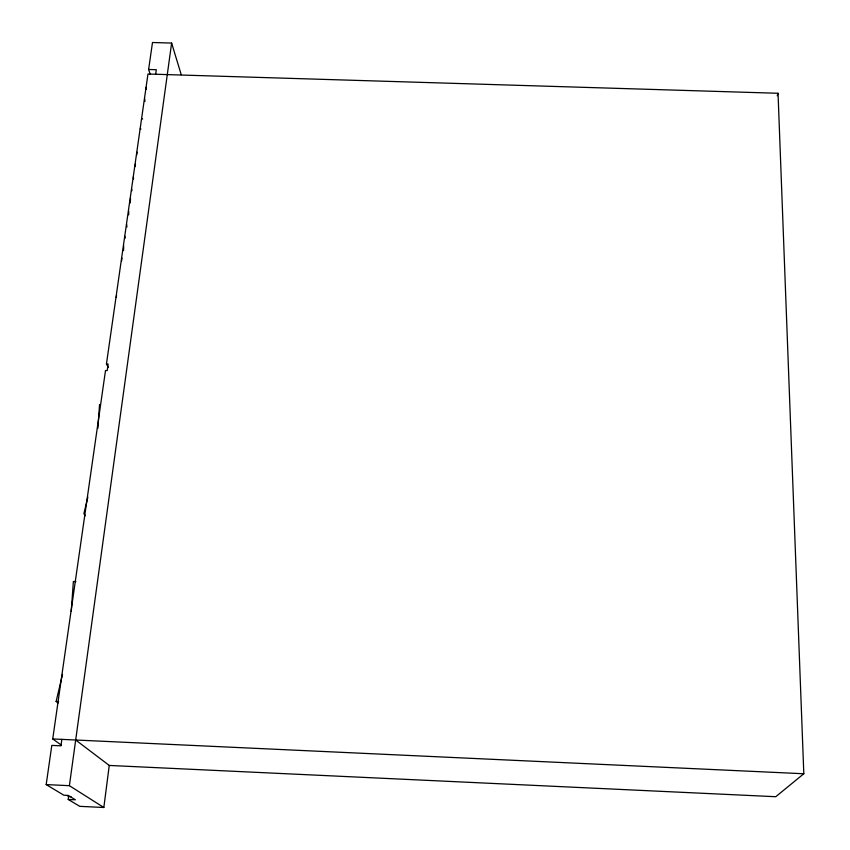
<?xml version="1.0" encoding="UTF-8"?>
<svg xmlns="http://www.w3.org/2000/svg" width="850" height="850" viewBox="0 0 850 850"><rect width="100%" height="100%" fill="white"/><g stroke="black" fill="none" stroke-linecap="round" stroke-linejoin="round"><path stroke-width="1.27" d="M97.888 428.379L99.546 404.504M71.272 611.267L73.366 581.496L75.916 581.612M67.362 795.738L68.627 796.503L68.223 799.446L79.772 806.342L103.838 807.5L109.257 765.446L75.682 740.01M103.838 807.5L69.392 785.687L171.626 43.074L152.49 42.5L148.623 69.477L150.291 74.439M61.859 739.372L60.945 745.822L51.807 745.397L46.187 784.582L63.867 795.218L68.181 795.419L75.363 799.786L68.223 799.446M155.656 74.248L156.294 69.711L148.623 69.477M61.328 745.131L52.732 738.947L105.506 370.536L107.206 370.6L108.141 364.066L106.441 364.002L147.974 74.014L778.037 93.277L803.813 773.755L775.753 796.716L109.257 765.446M116.291 297.468L116.578 295.492M123.686 245.841L123.526 250.569M130.496 198.22L130.347 202.895M136.701 154.913L137.094 152.182M121.582 260.982L121.996 258.092M128.722 211.097L128.701 214.848M135.097 166.579L135.49 163.827M58.097 703.067L56.121 701.463L62.528 674.401M87.858 497.144L83.874 513.687L85.414 515.759M777.229 95.784L778.037 93.277M56.121 701.463L58.629 701.579M52.732 738.947L803.813 773.755M46.187 784.582L69.392 785.687M68.627 796.503L71.007 796.62M140.218 128.849L140.951 128.998M141.929 118.83L142.662 119M106.441 364.002L108.322 367.466M171.626 43.074L181.231 74.715M124.897 236.279L125.152 238.138M126.565 224.166L126.948 226.961M131.686 188.891L131.931 190.761M133.312 177.087L133.556 178.957M144.617 98.568L144.968 101.426M146.157 87.338L146.391 89.239"/></g></svg>
